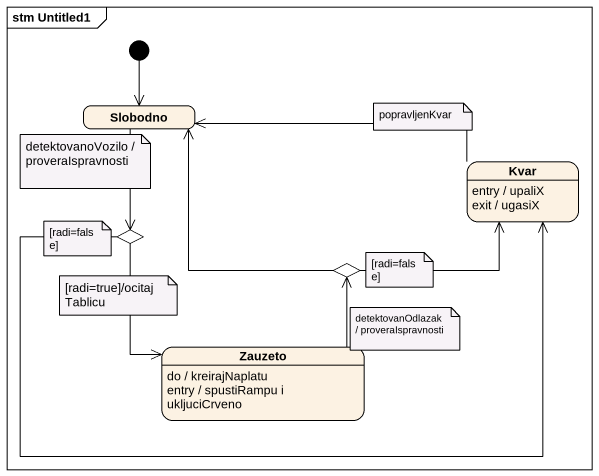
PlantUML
@startuml
mainframe stm Untitled1
hide empty description
state Slobodno
state Kvar
Kvar : entry / upaliX
Kvar : exit / ugasiX
state choice1 <<choice>>
state choice2 <<choice>>
state Zauzeto
Zauzeto : do / kreirajNaplatu
Zauzeto : entry / spustiRampu i ukljuciCrveno
[*] --> Slobodno
Slobodno --> choice1
Kvar -left-> Slobodno
choice1 -right-> Kvar
choice1 --> Zauzeto
choice2 -up-> Slobodno
choice2 -right-> Kvar
Zauzeto -up-> choice2
note as N1
  popravljenKvar
end note
note as N2
  detektovanoVozilo /
  proveraIspravnosti
end note
note as N3
  [radi=false]
end note
note as N4
  [radi=false]
end note
note as N5
  [radi=true]/ocitajTablicu
end note
note as N6
  detektovanOdlazak / proveraIspravnosti
end note
@enduml
